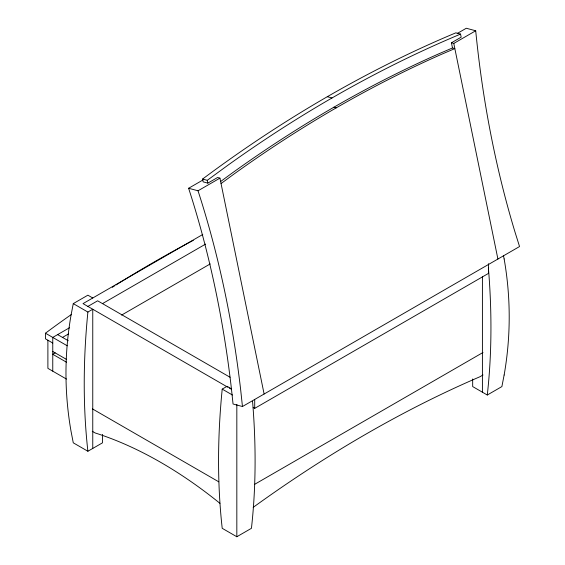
<?xml version="1.0" encoding="UTF-8"?>
<svg xmlns="http://www.w3.org/2000/svg" width="565" height="565" viewBox="0 0 565 565"><rect width="100%" height="100%" fill="white"/><g stroke="black" fill="none" stroke-linecap="round" stroke-linejoin="round"><path stroke-width="0.85" d="M92.759 297.995L87.886 295.184L73.273 303.617L71.049 315.178A501.169 409.208 0 0 0 71.035 431.264L73.273 442.819L87.886 451.251L102.498 442.819L102.498 434.379M504.128 375.019L501.897 386.573L487.284 395.013L472.672 386.573L472.672 378.981M220.746 181.436L231.65 173.42A1498.175 1059.375 -75 0 1 438.8 53.823L452.494 47.954L454.846 48.59L441.152 54.459A1498.175 1059.375 -75 0 0 234.002 174.055L221.049 183.569M264.116 394.017L219.94 178.13L217.589 177.502L207.849 183.124L203.139 181.866L202.567 179.056L207.27 180.32L227.73 165.354A1557.295 1101.178 -75 0 1 460.546 34.091L461.174 37.17L451.435 42.792L452.494 47.969M457.226 33.483L466.295 28.25L475.709 30.771A968.41 684.773 -75 0 0 515.068 232.279L519.546 246.545L242.456 406.525L233.048 404.003L231.325 387.844A968.41 684.773 -75 0 0 188.611 188.265L202.976 179.974M188.611 188.265L198.025 190.786L219.94 178.13M451.435 42.792L453.787 43.427L475.709 30.771M202.786 234.468L83.02 303.617L227.921 387.279M87.886 306.428L97.632 300.806L230.054 377.258M73.273 303.617L87.886 312.057L92.759 309.246L92.759 448.441M102.498 303.617L205.646 244.066M69.559 327.721L52.764 337.418L52.764 371.163M62.503 337.418L68.619 333.887M55.2 352.885L52.764 354.29L66.479 362.207M121.602 315.086L210.229 263.919M252.555 401.312A705.819 407.506 60 0 1 251.439 528.31L236.827 536.75L222.215 528.31A705.819 407.506 -60 0 1 222.215 389.116L227.088 386.305L231.586 388.897M253.184 407.492L254.709 408.368L488.499 273.389L488.499 263.721M254.9 484.184L482.997 352.489M483.019 374.976L479.975 376.735A1273.164 735.065 -60 0 0 253.162 507.377M460.546 34.091L455.842 32.834A1557.295 1101.178 -75 0 0 202.567 179.056M327.312 96.7L332.015 97.964M333.908 107.202L336.26 107.837M229.439 388.155L230.965 389.038M222.215 389.116L232.448 395.02M57.63 334.607L68.301 340.766M71.43 314.472A1300.284 750.716 0 0 0 45.454 333.202L67.235 345.78M52.764 343.04L45.454 338.823L45.454 333.202M52.764 351.479L66.628 359.481M66.479 379.08L47.891 368.352L47.891 340.229M92.455 408.898L218.789 481.832M92.272 431.286L95.195 432.974A423.623 244.581 60 0 1 219.947 503.337M453.787 43.427L497.913 259.038M207.27 180.32L207.849 183.124M503.486 255.634L504.128 258.932M242.456 406.525L240.732 390.366A968.41 684.773 -75 0 0 198.025 190.786M482.411 276.786L482.411 392.202M254.709 399.582L254.709 408.368M236.827 404.399L236.827 536.75M112.301 287.31A1300.284 750.716 0 0 1 114.511 285.911M115.987 284.979A1300.284 750.716 0 0 1 193.294 240.351M87.886 451.251A705.819 407.506 -60 0 1 87.886 312.057M488.4 268.015A705.819 407.506 60 0 1 487.284 395.013M504.135 258.932A501.169 409.208 0 0 1 504.135 375.019"/></g></svg>
